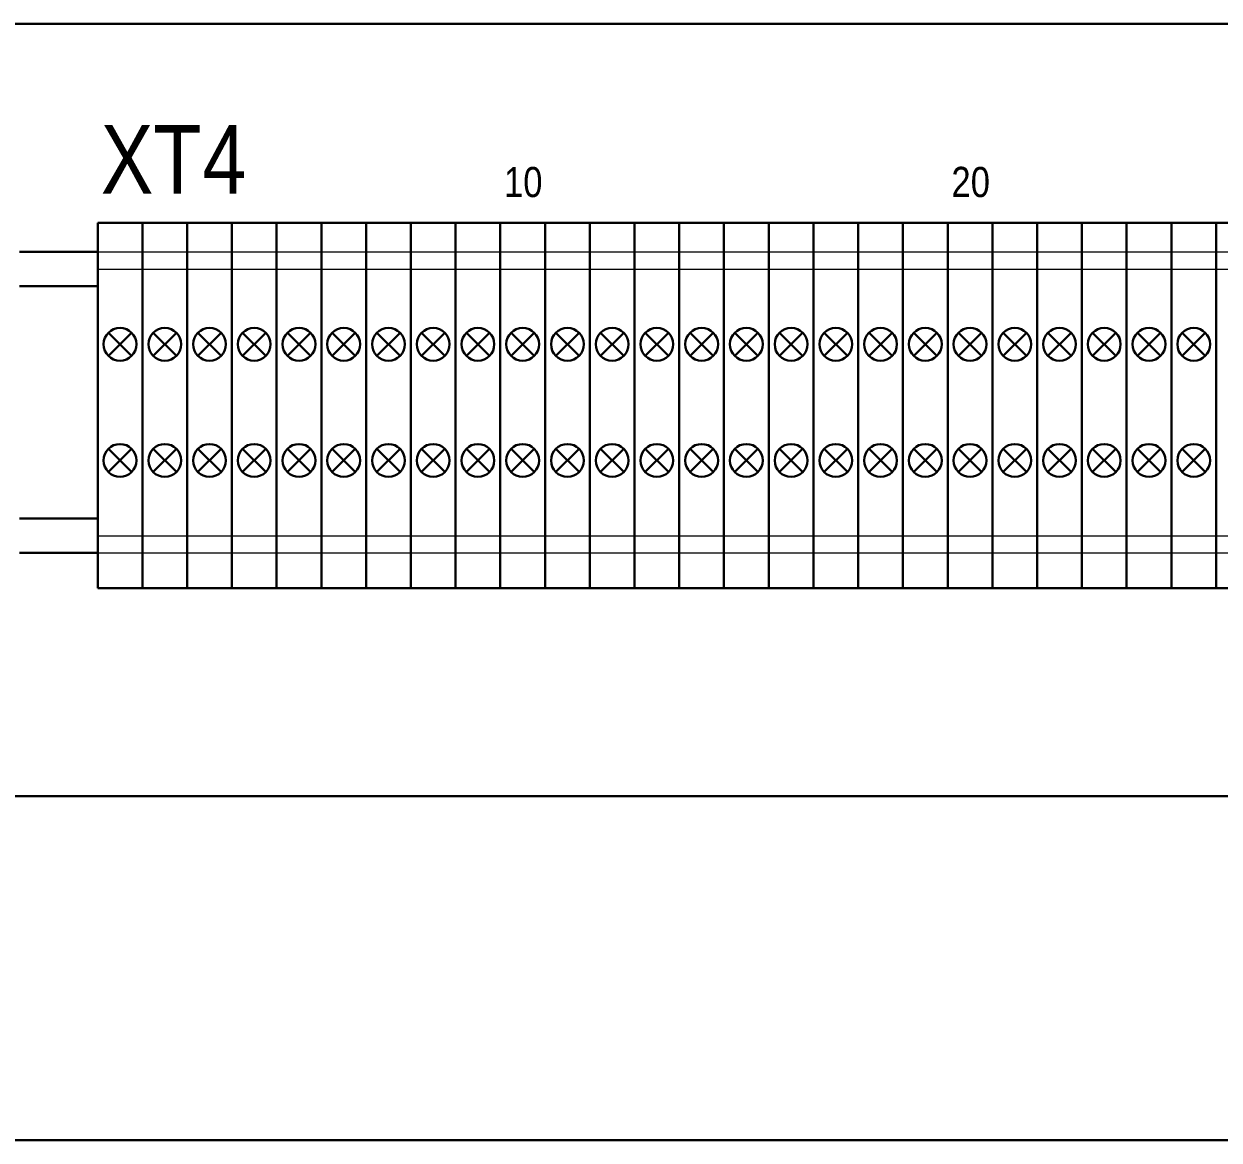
# Model space of a CAD drawing. Header units: millimetres. Extents: x -6000 to 26000, y -6000 to 26000.
# Drawn here: x 106.42 to 125.75, y -5006.05 to -4988 of the extents above; entities that cross this region are included whole.
import ezdxf

# ---------------------------------------------------------------- set-up
doc = ezdxf.new("R2010")
doc.units = ezdxf.units.MM
doc.header["$MEASUREMENT"] = 0
doc.layers.add('Чертеж и Рисунок_Ном._пера__1', color=7, linetype='Continuous', lineweight=15)
doc.layers.add('Чертеж и Рисунок_Ном._пера__21', color=7, linetype='Continuous', lineweight=30)
doc.styles.add('СГЕНЕРИР_СТИЛЬ_1', font='')
doc.styles.get('СГЕНЕРИР_СТИЛЬ_1').set_extended_font_data('Arial Narrow')

msp = doc.modelspace()

# ---------------------------------------------------------------- linework, layer by layer
at = {"layer": 'Чертеж и Рисунок_Ном._пера__1', "color": 7, "linetype": 'Continuous', "lineweight": 15}
for p, q in [((107.615, -4991.682), (108.338, -4991.682)), ((108.338, -4991.682), (109.061, -4991.682)), ((109.061, -4991.682), (109.785, -4991.682)), ((109.785, -4991.682), (110.508, -4991.682)), ((110.508, -4991.682), (111.231, -4991.682)), ((111.231, -4991.682), (111.955, -4991.682)), ((111.955, -4991.682), (112.678, -4991.682)), ((112.678, -4991.682), (113.401, -4991.682)), ((113.401, -4991.682), (114.125, -4991.682)), ((114.125, -4991.682), (114.848, -4991.682)), ((114.848, -4991.682), (115.571, -4991.682)), ((115.571, -4991.682), (116.295, -4991.682)), ((116.295, -4991.682), (117.018, -4991.682)), ((117.018, -4991.682), (117.741, -4991.682)), ((117.741, -4991.682), (118.464, -4991.682)), ((118.464, -4991.682), (119.188, -4991.682)), ((119.188, -4991.682), (119.911, -4991.682)), ((119.911, -4991.682), (120.634, -4991.682)), ((120.634, -4991.682), (121.358, -4991.682)), ((121.358, -4991.682), (122.081, -4991.682)), ((122.081, -4991.682), (122.804, -4991.682)), ((122.804, -4991.682), (123.528, -4991.682)), ((123.528, -4991.682), (124.251, -4991.682)), ((124.251, -4991.682), (124.974, -4991.682)), ((124.974, -4991.682), (125.698, -4991.682)), ((125.698, -4991.682), (126.421, -4991.682)), ((107.615, -4991.961), (108.338, -4991.961)), ((108.338, -4991.961), (109.061, -4991.961)), ((109.061, -4991.961), (109.785, -4991.961)), ((109.785, -4991.961), (110.508, -4991.961)), ((110.508, -4991.961), (111.231, -4991.961)), ((111.231, -4991.961), (111.955, -4991.961)), ((111.955, -4991.961), (112.678, -4991.961)), ((112.678, -4991.961), (113.401, -4991.961)), ((113.401, -4991.961), (114.125, -4991.961)), ((114.125, -4991.961), (114.848, -4991.961)), ((114.848, -4991.961), (115.571, -4991.961)), ((115.571, -4991.961), (116.295, -4991.961)), ((116.295, -4991.961), (117.018, -4991.961)), ((117.018, -4991.961), (117.741, -4991.961)), ((117.741, -4991.961), (118.464, -4991.961)), ((118.464, -4991.961), (119.188, -4991.961)), ((119.188, -4991.961), (119.911, -4991.961)), ((119.911, -4991.961), (120.634, -4991.961)), ((120.634, -4991.961), (121.358, -4991.961)), ((121.358, -4991.961), (122.081, -4991.961)), ((122.081, -4991.961), (122.804, -4991.961)), ((122.804, -4991.961), (123.528, -4991.961)), ((123.528, -4991.961), (124.251, -4991.961)), ((124.251, -4991.961), (124.974, -4991.961)), ((124.974, -4991.961), (125.698, -4991.961)), ((125.698, -4991.961), (126.421, -4991.961)), ((107.615, -4996.273), (108.338, -4996.273)), ((108.338, -4996.273), (109.061, -4996.273)), ((109.061, -4996.273), (109.785, -4996.273)), ((109.785, -4996.273), (110.508, -4996.273)), ((110.508, -4996.273), (111.231, -4996.273)), ((111.231, -4996.273), (111.955, -4996.273)), ((111.955, -4996.273), (112.678, -4996.273)), ((112.678, -4996.273), (113.401, -4996.273)), ((113.401, -4996.273), (114.125, -4996.273)), ((114.125, -4996.273), (114.848, -4996.273)), ((114.848, -4996.273), (115.571, -4996.273)), ((115.571, -4996.273), (116.295, -4996.273)), ((116.295, -4996.273), (117.018, -4996.273)), ((117.018, -4996.273), (117.741, -4996.273)), ((117.741, -4996.273), (118.464, -4996.273)), ((118.464, -4996.273), (119.188, -4996.273)), ((119.188, -4996.273), (119.911, -4996.273)), ((119.911, -4996.273), (120.634, -4996.273)), ((120.634, -4996.273), (121.358, -4996.273)), ((121.358, -4996.273), (122.081, -4996.273)), ((122.081, -4996.273), (122.804, -4996.273)), ((122.804, -4996.273), (123.528, -4996.273)), ((123.528, -4996.273), (124.251, -4996.273)), ((124.251, -4996.273), (124.974, -4996.273)), ((124.974, -4996.273), (125.698, -4996.273)), ((125.698, -4996.273), (126.421, -4996.273)), ((107.615, -4996.551), (108.338, -4996.551)), ((108.338, -4996.551), (109.061, -4996.551)), ((109.061, -4996.551), (109.785, -4996.551)), ((109.785, -4996.551), (110.508, -4996.551)), ((110.508, -4996.551), (111.231, -4996.551)), ((111.231, -4996.551), (111.955, -4996.551)), ((111.955, -4996.551), (112.678, -4996.551)), ((112.678, -4996.551), (113.401, -4996.551)), ((113.401, -4996.551), (114.125, -4996.551)), ((114.125, -4996.551), (114.848, -4996.551)), ((114.848, -4996.551), (115.571, -4996.551)), ((115.571, -4996.551), (116.295, -4996.551)), ((116.295, -4996.551), (117.018, -4996.551)), ((117.018, -4996.551), (117.741, -4996.551)), ((117.741, -4996.551), (118.464, -4996.551)), ((118.464, -4996.551), (119.188, -4996.551)), ((119.188, -4996.551), (119.911, -4996.551)), ((119.911, -4996.551), (120.634, -4996.551)), ((120.634, -4996.551), (121.358, -4996.551)), ((121.358, -4996.551), (122.081, -4996.551)), ((122.081, -4996.551), (122.804, -4996.551)), ((122.804, -4996.551), (123.528, -4996.551)), ((123.528, -4996.551), (124.251, -4996.551)), ((124.251, -4996.551), (124.974, -4996.551)), ((124.974, -4996.551), (125.698, -4996.551)), ((125.698, -4996.551), (126.421, -4996.551))]:
    msp.add_line(p, q, dxfattribs=at)
at = {"layer": 'Чертеж и Рисунок_Ном._пера__21', "color": 7, "linetype": 'Continuous', "lineweight": 30}
for p, q in [((153.36, -4987.997), (85.187, -4987.997)), ((107.615, -4997.123), (107.615, -4991.211)), ((107.615, -4991.211), (108.338, -4991.211)), ((108.338, -4991.211), (108.338, -4997.123)), ((108.338, -4997.123), (108.338, -4991.211)), ((108.338, -4991.211), (109.061, -4991.211)), ((109.061, -4991.211), (109.061, -4997.123)), ((109.061, -4997.123), (109.061, -4991.211)), ((109.061, -4991.211), (109.785, -4991.211)), ((109.785, -4991.211), (109.785, -4997.123)), ((109.785, -4997.123), (109.785, -4991.211)), ((109.785, -4991.211), (110.508, -4991.211)), ((110.508, -4991.211), (110.508, -4997.123)), ((110.508, -4997.123), (110.508, -4991.211)), ((110.508, -4991.211), (111.231, -4991.211)), ((111.231, -4991.211), (111.231, -4997.123)), ((111.231, -4997.123), (111.231, -4991.211)), ((111.231, -4991.211), (111.955, -4991.211)), ((111.955, -4991.211), (111.955, -4997.123)), ((111.955, -4997.123), (111.955, -4991.211)), ((111.955, -4991.211), (112.678, -4991.211)), ((112.678, -4991.211), (112.678, -4997.123)), ((112.678, -4997.123), (112.678, -4991.211)), ((112.678, -4991.211), (113.401, -4991.211)), ((113.401, -4991.211), (113.401, -4997.123)), ((113.401, -4997.123), (113.401, -4991.211)), ((113.401, -4991.211), (114.125, -4991.211)), ((114.125, -4991.211), (114.125, -4997.123)), ((114.125, -4997.123), (114.125, -4991.211)), ((114.125, -4991.211), (114.848, -4991.211)), ((114.848, -4991.211), (114.848, -4997.123)), ((114.848, -4997.123), (114.848, -4991.211)), ((114.848, -4997.123), (114.848, -4991.211)), ((114.848, -4991.211), (115.571, -4991.211)), ((115.571, -4991.211), (115.571, -4997.123)), ((115.571, -4997.123), (115.571, -4991.211)), ((115.571, -4991.211), (116.295, -4991.211)), ((116.295, -4991.211), (116.295, -4997.123)), ((116.295, -4997.123), (116.295, -4991.211)), ((116.295, -4991.211), (117.018, -4991.211)), ((117.018, -4991.211), (117.018, -4997.123)), ((117.018, -4997.123), (117.018, -4991.211)), ((117.018, -4991.211), (117.741, -4991.211)), ((117.741, -4991.211), (117.741, -4997.123)), ((117.741, -4997.123), (117.741, -4991.211)), ((117.741, -4991.211), (118.464, -4991.211)), ((118.464, -4991.211), (118.464, -4997.123)), ((118.464, -4997.123), (118.464, -4991.211)), ((118.464, -4991.211), (119.188, -4991.211)), ((119.188, -4991.211), (119.188, -4997.123)), ((119.188, -4997.123), (119.188, -4991.211)), ((119.188, -4991.211), (119.911, -4991.211)), ((119.911, -4991.211), (119.911, -4997.123)), ((119.911, -4997.123), (119.911, -4991.211)), ((119.911, -4991.211), (120.634, -4991.211)), ((120.634, -4991.211), (120.634, -4997.123)), ((120.634, -4997.123), (120.634, -4991.211)), ((120.634, -4991.211), (121.358, -4991.211)), ((121.358, -4991.211), (121.358, -4997.123)), ((121.358, -4997.123), (121.358, -4991.211)), ((121.358, -4991.211), (122.081, -4991.211)), ((122.081, -4991.211), (122.081, -4997.123)), ((122.081, -4997.123), (122.081, -4991.211)), ((122.081, -4997.123), (122.081, -4991.211)), ((122.081, -4991.211), (122.804, -4991.211)), ((122.804, -4991.211), (122.804, -4997.123)), ((122.804, -4997.123), (122.804, -4991.211)), ((122.804, -4991.211), (123.528, -4991.211)), ((123.528, -4991.211), (123.528, -4997.123)), ((123.528, -4997.123), (123.528, -4991.211)), ((123.528, -4991.211), (124.251, -4991.211)), ((124.251, -4991.211), (124.251, -4997.123)), ((124.251, -4997.123), (124.251, -4991.211)), ((124.251, -4991.211), (124.974, -4991.211)), ((124.974, -4991.211), (124.974, -4997.123)), ((124.974, -4997.123), (124.974, -4991.211)), ((124.974, -4991.211), (125.698, -4991.211)), ((125.698, -4991.211), (125.698, -4997.123)), ((125.698, -4997.123), (125.698, -4991.211)), ((125.698, -4991.211), (126.421, -4991.211)), ((106.351, -4991.682), (107.615, -4991.682)), ((106.351, -4992.239), (107.615, -4992.239)), ((108.164, -4992.991), (107.789, -4993.365)), ((107.789, -4992.991), (108.164, -4993.365)), ((108.887, -4992.991), (108.512, -4993.365)), ((108.512, -4992.991), (108.887, -4993.365)), ((109.61, -4992.991), (109.236, -4993.365)), ((109.236, -4992.991), (109.61, -4993.365)), ((110.334, -4992.991), (109.959, -4993.365)), ((109.959, -4992.991), (110.334, -4993.365)), ((111.057, -4992.991), (110.682, -4993.365)), ((110.682, -4992.991), (111.057, -4993.365)), ((111.78, -4992.991), (111.406, -4993.365)), ((111.406, -4992.991), (111.78, -4993.365)), ((112.503, -4992.991), (112.129, -4993.365)), ((112.129, -4992.991), (112.503, -4993.365)), ((113.227, -4992.991), (112.852, -4993.365)), ((112.852, -4992.991), (113.227, -4993.365)), ((113.95, -4992.991), (113.576, -4993.365)), ((113.576, -4992.991), (113.95, -4993.365)), ((114.673, -4992.991), (114.299, -4993.365)), ((114.299, -4992.991), (114.673, -4993.365)), ((115.397, -4992.991), (115.022, -4993.365)), ((115.022, -4992.991), (115.397, -4993.365)), ((116.12, -4992.991), (115.746, -4993.365)), ((115.746, -4992.991), (116.12, -4993.365)), ((116.843, -4992.991), (116.469, -4993.365)), ((116.469, -4992.991), (116.843, -4993.365)), ((117.567, -4992.991), (117.192, -4993.365)), ((117.192, -4992.991), (117.567, -4993.365)), ((118.29, -4992.991), (117.916, -4993.365)), ((117.916, -4992.991), (118.29, -4993.365)), ((119.013, -4992.991), (118.639, -4993.365)), ((118.639, -4992.991), (119.013, -4993.365)), ((119.737, -4992.991), (119.362, -4993.365)), ((119.362, -4992.991), (119.737, -4993.365)), ((120.46, -4992.991), (120.086, -4993.365)), ((120.086, -4992.991), (120.46, -4993.365)), ((121.183, -4992.991), (120.809, -4993.365)), ((120.809, -4992.991), (121.183, -4993.365)), ((121.907, -4992.991), (121.532, -4993.365)), ((121.532, -4992.991), (121.907, -4993.365)), ((122.63, -4992.991), (122.256, -4993.365)), ((122.256, -4992.991), (122.63, -4993.365)), ((123.353, -4992.991), (122.979, -4993.365)), ((122.979, -4992.991), (123.353, -4993.365)), ((124.077, -4992.991), (123.702, -4993.365)), ((123.702, -4992.991), (124.077, -4993.365)), ((124.8, -4992.991), (124.425, -4993.365)), ((124.425, -4992.991), (124.8, -4993.365)), ((125.523, -4992.991), (125.149, -4993.365)), ((125.149, -4992.991), (125.523, -4993.365)), ((108.164, -4994.868), (107.789, -4995.243)), ((107.789, -4994.868), (108.164, -4995.243)), ((108.887, -4994.868), (108.512, -4995.243)), ((108.512, -4994.868), (108.887, -4995.243)), ((109.61, -4994.868), (109.236, -4995.243)), ((109.236, -4994.868), (109.61, -4995.243)), ((110.334, -4994.868), (109.959, -4995.243)), ((109.959, -4994.868), (110.334, -4995.243)), ((111.057, -4994.868), (110.682, -4995.243)), ((110.682, -4994.868), (111.057, -4995.243)), ((111.78, -4994.868), (111.406, -4995.243)), ((111.406, -4994.868), (111.78, -4995.243)), ((112.503, -4994.868), (112.129, -4995.243)), ((112.129, -4994.868), (112.503, -4995.243)), ((113.227, -4994.868), (112.852, -4995.243)), ((112.852, -4994.868), (113.227, -4995.243)), ((113.95, -4994.868), (113.576, -4995.243)), ((113.576, -4994.868), (113.95, -4995.243)), ((114.673, -4994.868), (114.299, -4995.243)), ((114.299, -4994.868), (114.673, -4995.243)), ((115.397, -4994.868), (115.022, -4995.243)), ((115.022, -4994.868), (115.397, -4995.243)), ((116.12, -4994.868), (115.746, -4995.243)), ((115.746, -4994.868), (116.12, -4995.243)), ((116.843, -4994.868), (116.469, -4995.243)), ((116.469, -4994.868), (116.843, -4995.243)), ((117.567, -4994.868), (117.192, -4995.243)), ((117.192, -4994.868), (117.567, -4995.243)), ((118.29, -4994.868), (117.916, -4995.243)), ((117.916, -4994.868), (118.29, -4995.243)), ((119.013, -4994.868), (118.639, -4995.243)), ((118.639, -4994.868), (119.013, -4995.243)), ((119.737, -4994.868), (119.362, -4995.243)), ((119.362, -4994.868), (119.737, -4995.243)), ((120.46, -4994.868), (120.086, -4995.243)), ((120.086, -4994.868), (120.46, -4995.243)), ((121.183, -4994.868), (120.809, -4995.243)), ((120.809, -4994.868), (121.183, -4995.243)), ((121.907, -4994.868), (121.532, -4995.243)), ((121.532, -4994.868), (121.907, -4995.243)), ((122.63, -4994.868), (122.256, -4995.243)), ((122.256, -4994.868), (122.63, -4995.243)), ((123.353, -4994.868), (122.979, -4995.243)), ((122.979, -4994.868), (123.353, -4995.243)), ((124.077, -4994.868), (123.702, -4995.243)), ((123.702, -4994.868), (124.077, -4995.243)), ((124.8, -4994.868), (124.425, -4995.243)), ((124.425, -4994.868), (124.8, -4995.243)), ((125.523, -4994.868), (125.149, -4995.243)), ((125.149, -4994.868), (125.523, -4995.243)), ((106.351, -4995.995), (107.615, -4995.995)), ((106.351, -4996.551), (107.615, -4996.551)), ((108.338, -4997.123), (107.615, -4997.123)), ((109.061, -4997.123), (108.338, -4997.123)), ((109.785, -4997.123), (109.061, -4997.123)), ((110.508, -4997.123), (109.785, -4997.123)), ((111.231, -4997.123), (110.508, -4997.123)), ((111.955, -4997.123), (111.231, -4997.123)), ((112.678, -4997.123), (111.955, -4997.123)), ((113.401, -4997.123), (112.678, -4997.123)), ((114.125, -4997.123), (113.401, -4997.123)), ((114.848, -4997.123), (114.125, -4997.123)), ((115.571, -4997.123), (114.848, -4997.123)), ((116.295, -4997.123), (115.571, -4997.123)), ((117.018, -4997.123), (116.295, -4997.123)), ((117.741, -4997.123), (117.018, -4997.123)), ((118.464, -4997.123), (117.741, -4997.123)), ((119.188, -4997.123), (118.464, -4997.123)), ((119.911, -4997.123), (119.188, -4997.123)), ((120.634, -4997.123), (119.911, -4997.123)), ((121.358, -4997.123), (120.634, -4997.123)), ((122.081, -4997.123), (121.358, -4997.123)), ((122.804, -4997.123), (122.081, -4997.123)), ((123.528, -4997.123), (122.804, -4997.123)), ((124.251, -4997.123), (123.528, -4997.123)), ((124.974, -4997.123), (124.251, -4997.123)), ((125.698, -4997.123), (124.974, -4997.123)), ((126.421, -4997.123), (125.698, -4997.123)), ((85.187, -5000.483), (153.36, -5000.483)), ((153.36, -5006.047), (85.187, -5006.047))]:
    msp.add_line(p, q, dxfattribs=at)
for centre in [(107.976, -4993.178), (108.7, -4993.178), (109.423, -4993.178), (110.146, -4993.178), (110.87, -4993.178), (111.593, -4993.178), (112.316, -4993.178), (113.04, -4993.178), (113.763, -4993.178), (114.486, -4993.178), (115.21, -4993.178), (115.933, -4993.178), (116.656, -4993.178), (117.38, -4993.178), (118.103, -4993.178), (118.826, -4993.178), (119.549, -4993.178), (120.273, -4993.178), (120.996, -4993.178), (121.719, -4993.178), (122.443, -4993.178), (123.166, -4993.178), (123.889, -4993.178), (124.613, -4993.178), (125.336, -4993.178), (107.976, -4995.056), (108.7, -4995.056), (109.423, -4995.056), (110.146, -4995.056), (110.87, -4995.056), (111.593, -4995.056), (112.316, -4995.056), (113.04, -4995.056), (113.763, -4995.056), (114.486, -4995.056), (115.21, -4995.056), (115.933, -4995.056), (116.656, -4995.056), (117.38, -4995.056), (118.103, -4995.056), (118.826, -4995.056), (119.549, -4995.056), (120.273, -4995.056), (120.996, -4995.056), (121.719, -4995.056), (122.443, -4995.056), (123.166, -4995.056), (123.889, -4995.056), (124.613, -4995.056), (125.336, -4995.056)]:
    msp.add_circle(centre, 0.265, dxfattribs=at)

# ---------------------------------------------------------------- texts
at = {"layer": 'Чертеж и Рисунок_Ном._пера__1', "color": 7, "linetype": 'Continuous', "lineweight": 15, "attachment_point": 7, "style": 'СГЕНЕРИР_СТИЛЬ_1'}
for s, insert, char_height in [('\\A1;{\\pql;\\fArial Narrow|b0|i0|c204|p34;XT}', (107.665, -4990.743), 1.1128), ('\\A1;{\\pql;\\fArial Narrow|b0|i0|c204|p34;4}', (109.309, -4990.743), 1.1128), ('\\A1;{\\pql;\\fArial Narrow|b0|i0|c204|p34;10}', (114.186, -4990.804), 0.48685), ('\\A1;{\\pql;\\fArial Narrow|b0|i0|c204|p34;2}', (121.419, -4990.795), 0.48685), ('\\A1;{\\pql;\\fArial Narrow|b0|i0|c204|p34;0}', (121.731, -4990.804), 0.48685)]:
    msp.add_mtext(s, dxfattribs=dict(at, insert=insert, char_height=char_height))

doc.saveas('drawing.dxf')
